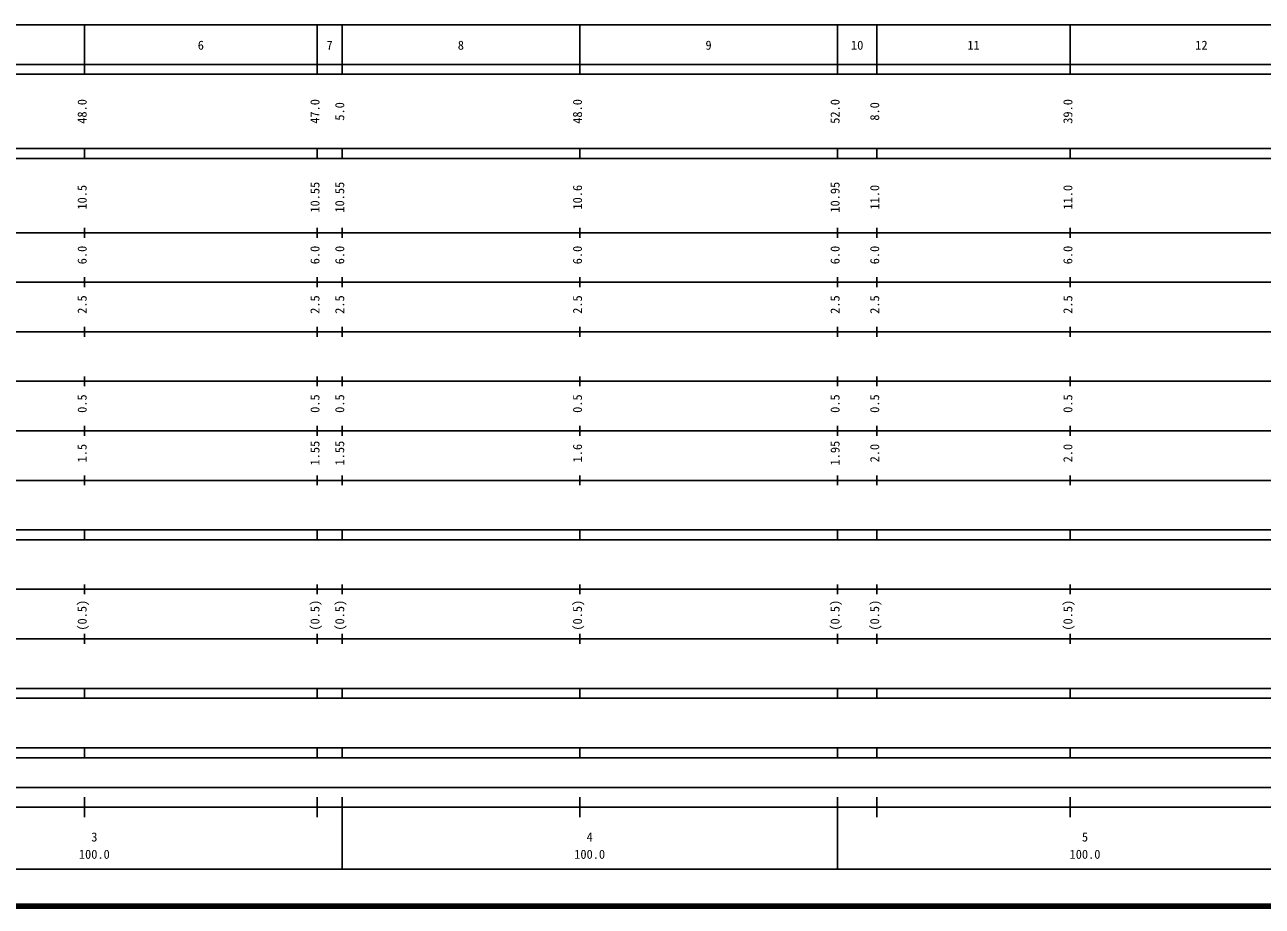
# Model space of a CAD drawing. Units: millimetres on the paper, enlarged 1000 times. Extents: x 40000 to 680000, y 20000 to 380000.
# Drawn here: x 303953 to 553782, y 20000 to 198000 of the extents above; entities that cross this region are included whole.
import ezdxf
from ezdxf.enums import TextEntityAlignment as Align

# ---------------------------------------------------------------- set-up
doc = ezdxf.new("R2010")
doc.units = ezdxf.units.MM
doc.header["$LTSCALE"] = 1000
doc.layers.add('M-TTL', color=2, linetype='Continuous', lineweight=140)
doc.layers.add('M-TTL-BAND', color=7, linetype='Continuous', lineweight=25)
doc.styles.add('ＭＳ ゴシック', font='')
doc.styles.get('ＭＳ ゴシック').set_extended_font_data('MS Gothic')

msp = doc.modelspace()

# ---------------------------------------------------------------- linework, layer by layer
at = {"layer": 'M-TTL'}
msp.add_line((40000, 20000), (680000, 20000), dxfattribs=at)
at = {"layer": 'M-TTL-BAND'}
for p, q in [((68000, 198000), (579000, 198000)), ((316000, 188000), (316000, 198000)), ((363000, 188000), (363000, 198000)), ((368000, 188000), (368000, 198000)), ((416000, 188000), (416000, 198000)), ((468000, 188000), (468000, 198000)), ((476000, 188000), (476000, 198000)), ((515000, 188000), (515000, 198000)), ((40000, 190000), (579000, 190000)), ((40000, 188000), (579000, 188000)), ((40000, 173000), (579000, 173000)), ((316000, 171000), (316000, 173000)), ((363000, 171000), (363000, 173000)), ((368000, 171000), (368000, 173000)), ((416000, 171000), (416000, 173000)), ((468000, 171000), (468000, 173000)), ((476000, 171000), (476000, 173000)), ((515000, 171000), (515000, 173000)), ((40000, 171000), (579000, 171000)), ((40000, 156000), (579000, 156000)), ((316000, 155000), (316000, 157000)), ((363000, 155000), (363000, 157000)), ((368000, 155000), (368000, 157000)), ((416000, 155000), (416000, 157000)), ((468000, 155000), (468000, 157000)), ((476000, 155000), (476000, 157000)), ((515000, 155000), (515000, 157000)), ((46000, 146000), (579000, 146000)), ((316000, 145000), (316000, 147000)), ((363000, 145000), (363000, 147000)), ((368000, 145000), (368000, 147000)), ((416000, 145000), (416000, 147000)), ((468000, 145000), (468000, 147000)), ((476000, 145000), (476000, 147000)), ((515000, 145000), (515000, 147000)), ((52000, 136000), (579000, 136000)), ((316000, 135000), (316000, 137000)), ((363000, 135000), (363000, 137000)), ((368000, 135000), (368000, 137000)), ((416000, 135000), (416000, 137000)), ((468000, 135000), (468000, 137000)), ((476000, 135000), (476000, 137000)), ((515000, 135000), (515000, 137000)), ((46000, 126000), (579000, 126000)), ((316000, 125000), (316000, 127000)), ((363000, 125000), (363000, 127000)), ((368000, 125000), (368000, 127000)), ((416000, 125000), (416000, 127000)), ((468000, 125000), (468000, 127000)), ((476000, 125000), (476000, 127000)), ((515000, 125000), (515000, 127000)), ((52000, 116000), (579000, 116000)), ((316000, 115000), (316000, 117000)), ((363000, 115000), (363000, 117000)), ((368000, 115000), (368000, 117000)), ((416000, 115000), (416000, 117000)), ((468000, 115000), (468000, 117000)), ((476000, 115000), (476000, 117000)), ((515000, 115000), (515000, 117000)), ((46000, 106000), (579000, 106000)), ((316000, 105000), (316000, 107000)), ((363000, 105000), (363000, 107000)), ((368000, 105000), (368000, 107000)), ((416000, 105000), (416000, 107000)), ((468000, 105000), (468000, 107000)), ((476000, 105000), (476000, 107000)), ((515000, 105000), (515000, 107000)), ((40000, 96000), (579000, 96000)), ((316000, 94000), (316000, 96000)), ((363000, 94000), (363000, 96000)), ((368000, 94000), (368000, 96000)), ((416000, 94000), (416000, 96000)), ((468000, 94000), (468000, 96000)), ((476000, 94000), (476000, 96000)), ((515000, 94000), (515000, 96000)), ((40000, 94000), (579000, 94000)), ((316000, 83000), (316000, 85000)), ((363000, 83000), (363000, 85000)), ((368000, 83000), (368000, 85000)), ((416000, 83000), (416000, 85000)), ((468000, 83000), (468000, 85000)), ((476000, 83000), (476000, 85000)), ((515000, 83000), (515000, 85000)), ((49000, 84000), (579000, 84000)), ((316000, 73000), (316000, 75000)), ((363000, 73000), (363000, 75000)), ((368000, 73000), (368000, 75000)), ((416000, 73000), (416000, 75000)), ((468000, 73000), (468000, 75000)), ((476000, 73000), (476000, 75000)), ((515000, 73000), (515000, 75000)), ((40000, 74000), (579000, 74000)), ((40000, 64000), (579000, 64000)), ((316000, 62000), (316000, 64000)), ((363000, 62000), (363000, 64000)), ((368000, 62000), (368000, 64000)), ((416000, 62000), (416000, 64000)), ((468000, 62000), (468000, 64000)), ((476000, 62000), (476000, 64000)), ((515000, 62000), (515000, 64000)), ((40000, 62000), (579000, 62000)), ((40000, 52000), (579000, 52000)), ((40000, 50000), (579000, 50000)), ((316000, 50000), (316000, 52000)), ((363000, 50000), (363000, 52000)), ((368000, 50000), (368000, 52000)), ((416000, 50000), (416000, 52000)), ((468000, 50000), (468000, 52000)), ((476000, 50000), (476000, 52000)), ((515000, 50000), (515000, 52000)), ((71000, 44000), (565000, 44000)), ((40000, 40000), (579000, 40000)), ((316000, 38000), (316000, 42000)), ((363000, 38000), (363000, 42000)), ((368000, 27500), (368000, 42000)), ((416000, 38000), (416000, 42000)), ((468000, 27500), (468000, 42000)), ((476000, 38000), (476000, 42000)), ((515000, 38000), (515000, 42000)), ((68000, 27500), (579000, 27500))]:
    msp.add_line(p, q, dxfattribs=at)

# ---------------------------------------------------------------- texts
at = {"layer": 'M-TTL-BAND', "style": 'ＭＳ ゴシック'}
for s, p in [('6', (339500, 192405)), ('7', (365500, 192405)), ('8', (392000, 192405)), ('9', (442000, 192405)), ('10', (472000, 192405)), ('11', (495500, 192405)), ('12', (541500, 192405)), ('3', (318000, 32523)), ('4', (418000, 32523)), ('5', (518000, 32523)), ('100.0', (318000, 29033)), ('100.0', (418000, 29033)), ('100.0', (518000, 29033))]:
    msp.add_text(s, height=1833, dxfattribs=at).set_placement(p, align=Align.BOTTOM_CENTER)
for s, p in [('48.0', (317000, 180500)), ('47.0', (364000, 180500)), ('48.0', (417000, 180500)), ('52.0', (469000, 180500)), ('39.0', (516000, 180500)), ('5.0', (369000, 180500)), ('8.0', (477000, 180500)), ('10.5', (317000, 163174)), ('10.55', (364000, 163174)), ('10.55', (369000, 163174)), ('10.6', (417000, 163174)), ('10.95', (469000, 163174)), ('11.0', (477000, 163174)), ('11.0', (516000, 163174)), ('6.0', (317000, 151500)), ('6.0', (364000, 151500)), ('6.0', (369000, 151500)), ('6.0', (417000, 151500)), ('6.0', (469000, 151500)), ('6.0', (477000, 151500)), ('6.0', (516000, 151500)), ('2.5', (317000, 141500)), ('2.5', (364000, 141500)), ('2.5', (369000, 141500)), ('2.5', (417000, 141500)), ('2.5', (469000, 141500)), ('2.5', (477000, 141500)), ('2.5', (516000, 141500)), ('0.5', (317000, 121500)), ('0.5', (364000, 121500)), ('0.5', (369000, 121500)), ('0.5', (417000, 121500)), ('0.5', (469000, 121500)), ('0.5', (477000, 121500)), ('0.5', (516000, 121500)), ('1.5', (317000, 111500)), ('1.55', (364000, 111500)), ('1.55', (369000, 111500)), ('1.6', (417000, 111500)), ('1.95', (469000, 111500)), ('2.0', (477000, 111500)), ('2.0', (516000, 111500)), ('(0.5)', (317000, 78764)), ('(0.5)', (364000, 78764)), ('(0.5)', (369000, 78764)), ('(0.5)', (417000, 78764)), ('(0.5)', (469000, 78764)), ('(0.5)', (477000, 78764)), ('(0.5)', (516000, 78764))]:
    msp.add_text(s, height=1833, rotation=90, dxfattribs=at).set_placement(p, align=Align.BOTTOM_CENTER)

doc.saveas('drawing.dxf')
